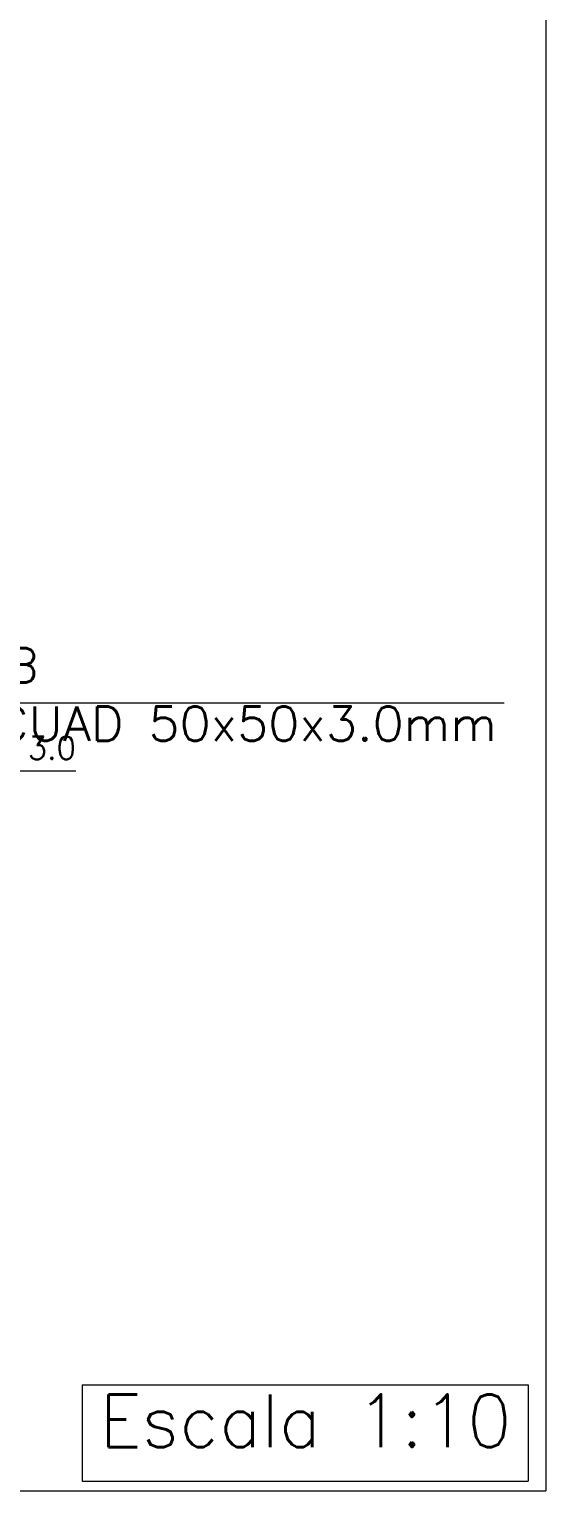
# Model space of a CAD drawing. Header units: millimetres. Extents: x 3028.5 to 3057.3, y 108.4 to 144.6.
# Drawn here: x 3054.26 to 3057.27, y 113.15 to 121.67 of the extents above; entities that cross this region are included whole.
import ezdxf
from ezdxf.enums import TextEntityAlignment as Align

# ---------------------------------------------------------------- set-up
doc = ezdxf.new("R2010")
doc.units = ezdxf.units.MM
for name, color, linetype, lineweight in [('COTAS', 202, 'Continuous', 13), ('DESCRIPCION_DE_LA_UNION', 7, 'Continuous', 15), ('RECUADRO_DE_DETALLE', 20, 'Continuous', 15), ('TEXTOS', 2, 'Continuous', 9)]:
    doc.layers.add(name, color=color, linetype=linetype, lineweight=lineweight)
doc.styles.add('CYPETXT_romans', font='romans__.ttf', dxfattribs={"height": 0.2})

msp = doc.modelspace()

# ---------------------------------------------------------------- linework, layer by layer
at = {"layer": 'COTAS'}
msp.add_line((3054.01836, 117.34532), (3054.52833, 117.34532), dxfattribs=at)
at = {"layer": 'RECUADRO_DE_DETALLE', "lineweight": 5}
for p, q in [((3057.26549, 128.55016), (3057.26549, 113.1493)), ((3054.56462, 113.76736), (3057.16389, 113.76736)), ((3054.56462, 113.76736), (3054.56462, 113.20433)), ((3057.16389, 113.76736), (3057.16389, 113.20433)), ((3042.29642, 113.1493), (3057.26549, 113.1493)), ((3054.56462, 113.20433), (3057.16389, 113.20433))]:
    msp.add_line(p, q, dxfattribs=at)
at = {"layer": 'TEXTOS'}
msp.add_line((3052.53909, 117.74072), (3057.02332, 117.74072), dxfattribs=at)

# ---------------------------------------------------------------- texts
at = {"layer": 'COTAS', "style": 'CYPETXT_romans', "width": 0.868021}
msp.add_text('3.0', height=0.133333, dxfattribs=at).set_placement((3054.24835, 117.41199), (3054.52833, 117.41199), align=Align.FIT)
at = {"layer": 'DESCRIPCION_DE_LA_UNION', "style": 'CYPETXT_romans', "width": 0.847825}
msp.add_text('Escala 1:10', height=0.3066667, dxfattribs=at).set_placement((3054.66622, 113.40423), (3057.06652, 113.40423), align=Align.FIT)
at = {"layer": 'TEXTOS', "style": 'CYPETXT_romans'}
for s, width, p, p2 in [('Diagonal B', 0.85469, (3052.83908, 117.86071), (3054.30901, 117.86071)), ('ESTRUC CUAD 50x50x3.0mm', 0.905942, (3052.83908, 117.52072), (3056.98189, 117.52072))]:
    msp.add_text(s, height=0.2, dxfattribs=dict(at, width=width)).set_placement(p, p2, align=Align.FIT)

doc.saveas('drawing.dxf')
